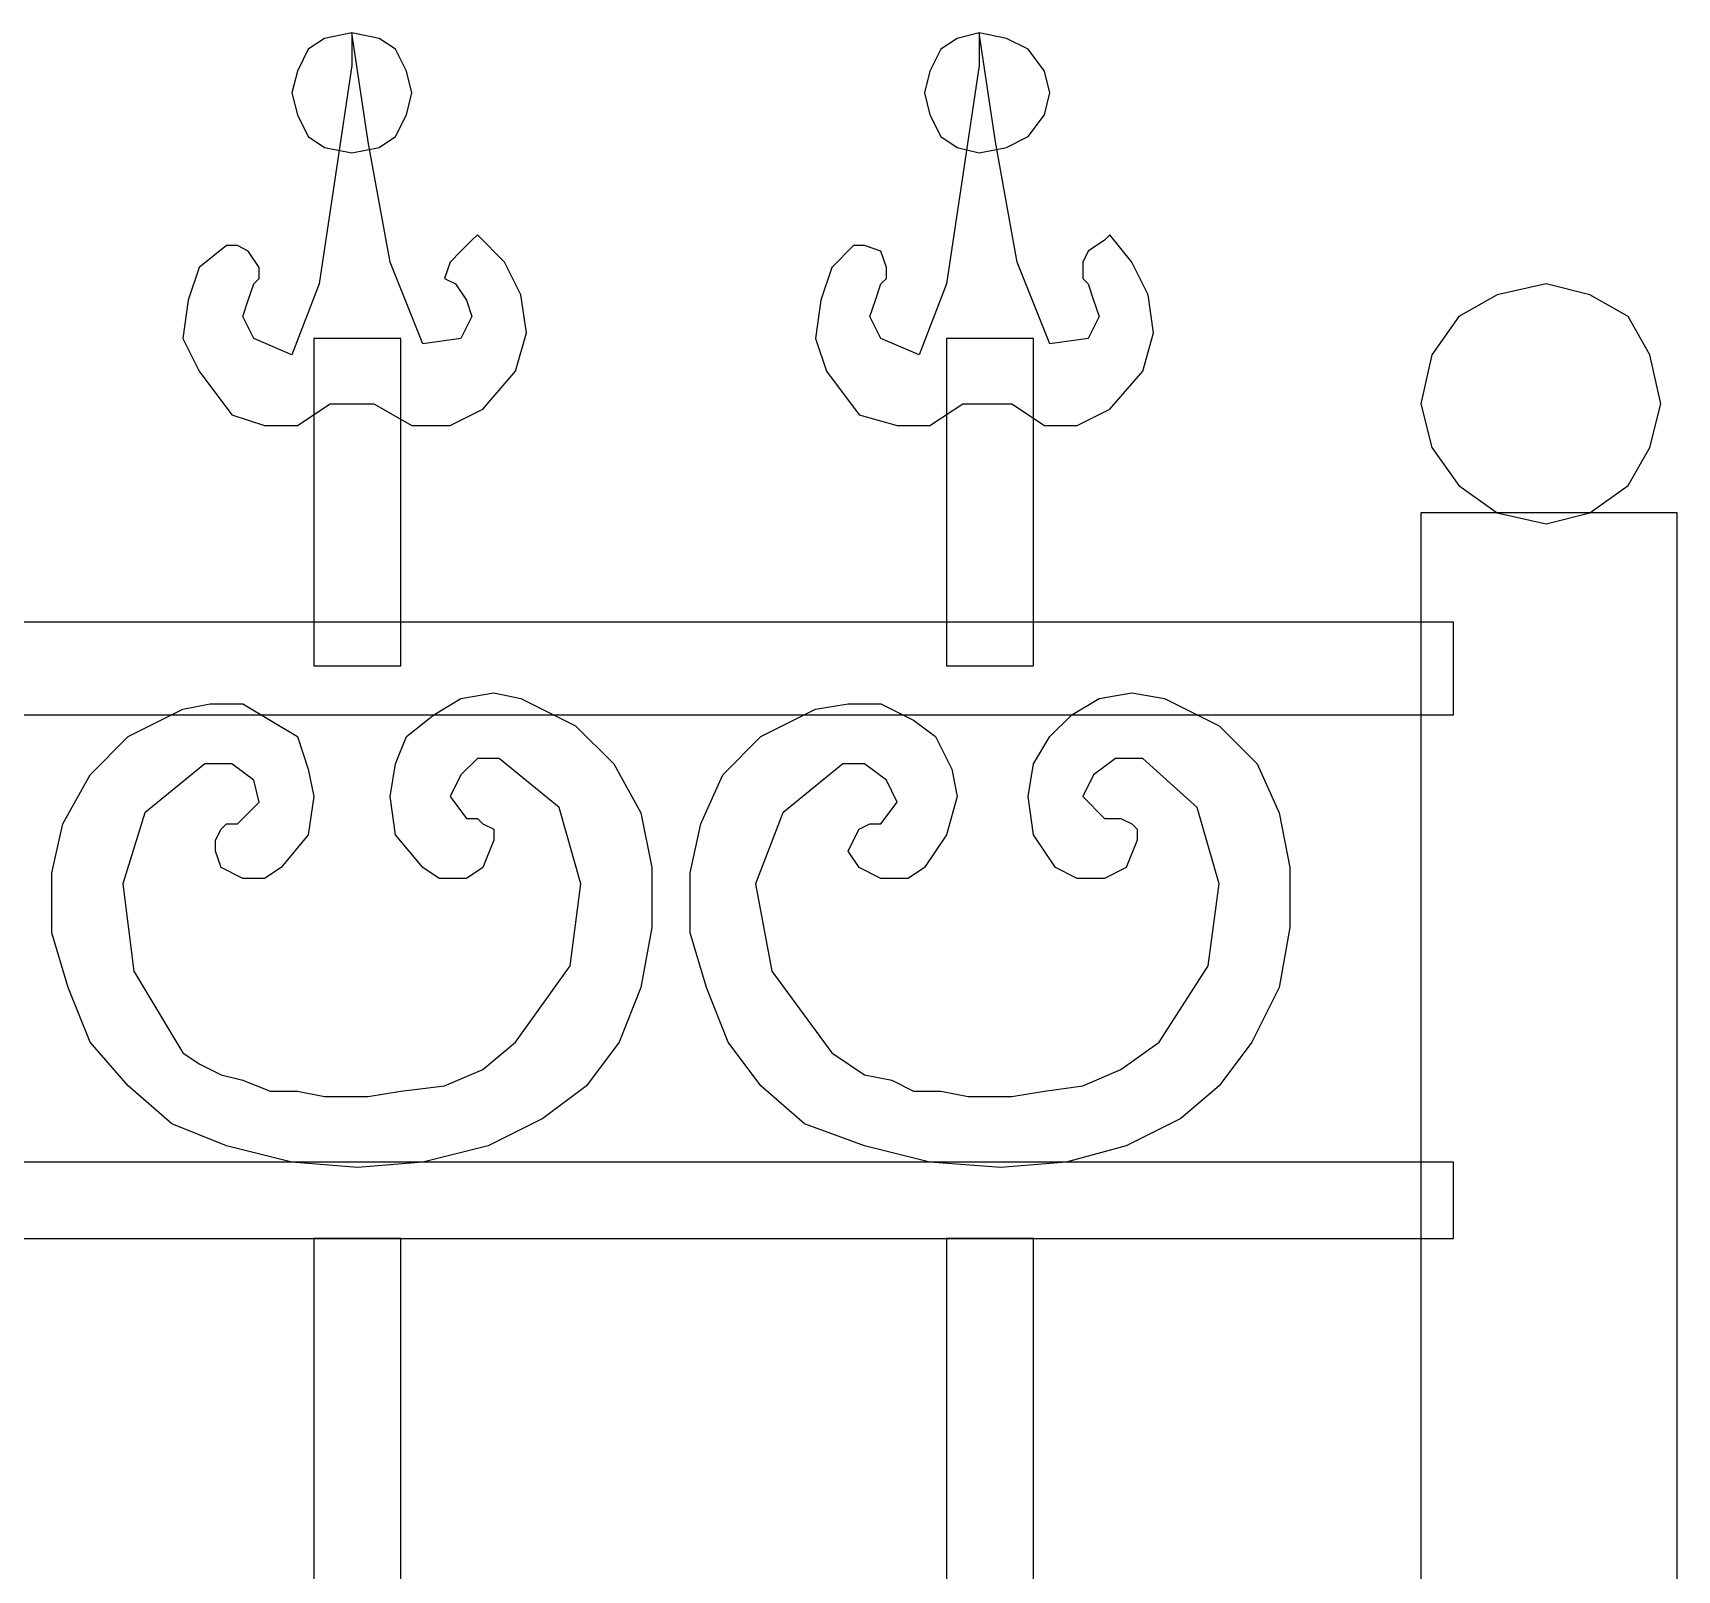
# Model space of a CAD drawing. Header units: centimetres. Extents: x -51 to 47, y -44 to 100.
# Drawn here: x 19.48 to 47.2, y 73.76 to 99.67 of the extents above; entities that cross this region are included whole.
import ezdxf

# ---------------------------------------------------------------- set-up
doc = ezdxf.new("R2010")
doc.units = ezdxf.units.CM
doc.header["$MEASUREMENT"] = 0
doc.layers.add('layer 1', color=7, linetype='Continuous')

msp = doc.modelspace()

# ---------------------------------------------------------------- linework, layer by layer
at = {"layer": 'layer 1', "color": 108}
for points, knots in [([(25.2289, 93.41902), (25.2289, 93.41902), (24.49339, 93.41902), (24.49339, 93.41902), (24.49339, 93.41902), (24.49339, 93.41902), (24.49339, 93.41902), (24.49339, 93.41902), (24.49339, 93.41902), (24.49339, 93.41902), (23.94175, 93.05127), (23.94175, 93.05127), (23.94175, 93.05127), (23.94175, 93.05127), (23.39012, 93.05127), (23.39012, 93.05127), (23.39012, 93.05127), (23.39012, 93.05127), (22.83849, 93.23514), (22.83849, 93.23514), (22.83849, 93.23514), (22.83849, 93.23514), (22.28685, 93.97066), (22.28685, 93.97066), (22.28685, 93.97066), (22.28685, 93.97066), (22.01104, 94.52229), (22.01104, 94.52229), (22.01104, 94.52229), (22.01104, 94.52229), (22.10298, 95.16586), (22.10298, 95.16586), (22.10298, 95.16586), (22.10298, 95.16586), (22.28685, 95.7175), (22.28685, 95.7175), (22.28685, 95.7175), (22.28685, 95.7175), (22.74655, 96.08525), (22.74655, 96.08525), (22.74655, 96.08525), (22.74655, 96.08525), (22.93043, 96.08525), (22.93043, 96.08525), (22.93043, 96.08525), (22.93043, 96.08525), (23.1143, 95.99331), (23.1143, 95.99331), (23.1143, 95.99331), (23.1143, 95.99331), (23.29818, 95.7175), (23.29818, 95.7175), (23.29818, 95.7175), (23.29818, 95.7175), (23.29818, 95.53362), (23.29818, 95.53362), (23.29818, 95.53362), (23.29818, 95.53362), (23.20624, 95.44168), (23.20624, 95.44168), (23.20624, 95.44168), (23.20624, 95.44168), (23.1143, 95.16586), (23.1143, 95.16586), (23.1143, 95.16586), (23.1143, 95.16586), (23.02236, 94.89004), (23.02236, 94.89004), (23.02236, 94.89004), (23.02236, 94.89004), (23.20624, 94.52229), (23.20624, 94.52229), (23.20624, 94.52229), (23.20624, 94.52229), (23.84982, 94.24647), (23.84982, 94.24647), (23.84982, 94.24647), (23.84982, 94.24647), (24.30951, 95.44168), (24.30951, 95.44168), (24.30951, 95.44168), (24.30951, 95.44168), (24.58533, 97.28046), (24.58533, 97.28046), (24.58533, 97.28046), (24.58533, 97.28046), (24.86114, 99.11924), (24.86114, 99.11924), (24.86114, 99.11924), (24.86114, 99.11924), (24.86114, 99.67087), (24.86114, 99.67087), (24.86114, 99.67087), (24.86114, 99.67087), (25.13696, 97.83209), (25.13696, 97.83209), (25.13696, 97.83209), (25.13696, 97.83209), (25.50472, 95.80943), (25.50472, 95.80943), (25.50472, 95.80943), (25.50472, 95.80943), (26.05635, 94.43035), (26.05635, 94.43035), (26.05635, 94.43035), (26.05635, 94.43035), (26.69992, 94.52229), (26.69992, 94.52229), (26.69992, 94.52229), (26.69992, 94.52229), (26.8838, 94.89004), (26.8838, 94.89004), (26.8838, 94.89004), (26.8838, 94.89004), (26.79186, 95.16586), (26.79186, 95.16586), (26.79186, 95.16586), (26.79186, 95.16586), (26.60798, 95.44168), (26.60798, 95.44168), (26.60798, 95.44168), (26.60798, 95.44168), (26.42411, 95.53362), (26.42411, 95.53362), (26.42411, 95.53362), (26.42411, 95.53362), (26.51604, 95.80943), (26.51604, 95.80943), (26.51604, 95.80943), (26.51604, 95.80943), (26.69992, 95.99331), (26.69992, 95.99331), (26.69992, 95.99331), (26.69992, 95.99331), (26.8838, 96.17719), (26.8838, 96.17719), (26.8838, 96.17719), (26.8838, 96.17719), (26.97574, 96.26913), (26.97574, 96.26913), (26.97574, 96.26913), (26.97574, 96.26913), (27.43543, 95.80943), (27.43543, 95.80943), (27.43543, 95.80943), (27.43543, 95.80943), (27.71125, 95.2578), (27.71125, 95.2578), (27.71125, 95.2578), (27.71125, 95.2578), (27.80319, 94.61423), (27.80319, 94.61423), (27.80319, 94.61423), (27.80319, 94.61423), (27.61931, 93.97066), (27.61931, 93.97066), (27.61931, 93.97066), (27.61931, 93.97066), (27.06768, 93.32708), (27.06768, 93.32708), (27.06768, 93.32708), (27.06768, 93.32708), (26.51604, 93.05127), (26.51604, 93.05127), (26.51604, 93.05127), (26.51604, 93.05127), (25.87247, 93.05127), (25.87247, 93.05127), (25.87247, 93.05127), (25.87247, 93.05127), (25.2289, 93.41902), (25.2289, 93.41902), (25.2289, 93.41902), (25.2289, 93.41902), (25.2289, 93.41902), (25.2289, 93.41902)], [0, 0, 0, 0, 0.02272727, 0.02272727, 0.02272727, 0.02272727, 0.04545455, 0.04545455, 0.04545455, 0.04545455, 0.06818182, 0.06818182, 0.06818182, 0.06818182, 0.09090909, 0.09090909, 0.09090909, 0.09090909, 0.11363636, 0.11363636, 0.11363636, 0.11363636, 0.13636364, 0.13636364, 0.13636364, 0.13636364, 0.15909091, 0.15909091, 0.15909091, 0.15909091, 0.18181818, 0.18181818, 0.18181818, 0.18181818, 0.20454545, 0.20454545, 0.20454545, 0.20454545, 0.22727273, 0.22727273, 0.22727273, 0.22727273, 0.25, 0.25, 0.25, 0.25, 0.27272727, 0.27272727, 0.27272727, 0.27272727, 0.29545455, 0.29545455, 0.29545455, 0.29545455, 0.31818182, 0.31818182, 0.31818182, 0.31818182, 0.34090909, 0.34090909, 0.34090909, 0.34090909, 0.36363636, 0.36363636, 0.36363636, 0.36363636, 0.38636364, 0.38636364, 0.38636364, 0.38636364, 0.40909091, 0.40909091, 0.40909091, 0.40909091, 0.43181818, 0.43181818, 0.43181818, 0.43181818, 0.45454545, 0.45454545, 0.45454545, 0.45454545, 0.47727273, 0.47727273, 0.47727273, 0.47727273, 0.5, 0.5, 0.5, 0.5, 0.52272727, 0.52272727, 0.52272727, 0.52272727, 0.54545455, 0.54545455, 0.54545455, 0.54545455, 0.56818182, 0.56818182, 0.56818182, 0.56818182, 0.59090909, 0.59090909, 0.59090909, 0.59090909, 0.61363636, 0.61363636, 0.61363636, 0.61363636, 0.63636364, 0.63636364, 0.63636364, 0.63636364, 0.65909091, 0.65909091, 0.65909091, 0.65909091, 0.68181818, 0.68181818, 0.68181818, 0.68181818, 0.70454545, 0.70454545, 0.70454545, 0.70454545, 0.72727273, 0.72727273, 0.72727273, 0.72727273, 0.75, 0.75, 0.75, 0.75, 0.77272727, 0.77272727, 0.77272727, 0.77272727, 0.79545455, 0.79545455, 0.79545455, 0.79545455, 0.81818182, 0.81818182, 0.81818182, 0.81818182, 0.84090909, 0.84090909, 0.84090909, 0.84090909, 0.86363636, 0.86363636, 0.86363636, 0.86363636, 0.88636364, 0.88636364, 0.88636364, 0.88636364, 0.90909091, 0.90909091, 0.90909091, 0.90909091, 0.93181818, 0.93181818, 0.93181818, 0.93181818, 0.95454545, 0.95454545, 0.95454545, 0.95454545, 0.97727273, 0.97727273, 0.97727273, 0.97727273, 1, 1, 1, 1]), ([(24.86114, 99.67087), (24.86114, 99.67087), (25.32084, 99.57893), (25.32084, 99.57893), (25.32084, 99.57893), (25.32084, 99.57893), (25.59665, 99.39505), (25.59665, 99.39505), (25.59665, 99.39505), (25.59665, 99.39505), (25.78053, 99.0273), (25.78053, 99.0273), (25.78053, 99.0273), (25.78053, 99.0273), (25.87247, 98.65954), (25.87247, 98.65954), (25.87247, 98.65954), (25.87247, 98.65954), (25.78053, 98.29179), (25.78053, 98.29179), (25.78053, 98.29179), (25.78053, 98.29179), (25.59665, 97.92403), (25.59665, 97.92403), (25.59665, 97.92403), (25.59665, 97.92403), (25.32084, 97.74015), (25.32084, 97.74015), (25.32084, 97.74015), (25.32084, 97.74015), (24.86114, 97.64821), (24.86114, 97.64821), (24.86114, 97.64821), (24.86114, 97.64821), (24.40145, 97.74015), (24.40145, 97.74015), (24.40145, 97.74015), (24.40145, 97.74015), (24.12563, 97.92403), (24.12563, 97.92403), (24.12563, 97.92403), (24.12563, 97.92403), (23.94175, 98.29179), (23.94175, 98.29179), (23.94175, 98.29179), (23.94175, 98.29179), (23.84982, 98.65954), (23.84982, 98.65954), (23.84982, 98.65954), (23.84982, 98.65954), (23.94175, 99.0273), (23.94175, 99.0273), (23.94175, 99.0273), (23.94175, 99.0273), (24.12563, 99.39505), (24.12563, 99.39505), (24.12563, 99.39505), (24.12563, 99.39505), (24.40145, 99.57893), (24.40145, 99.57893), (24.40145, 99.57893), (24.40145, 99.57893), (24.86114, 99.67087), (24.86114, 99.67087)], [0, 0, 0, 0, 0.0625, 0.0625, 0.0625, 0.0625, 0.125, 0.125, 0.125, 0.125, 0.1875, 0.1875, 0.1875, 0.1875, 0.25, 0.25, 0.25, 0.25, 0.3125, 0.3125, 0.3125, 0.3125, 0.375, 0.375, 0.375, 0.375, 0.4375, 0.4375, 0.4375, 0.4375, 0.5, 0.5, 0.5, 0.5, 0.5625, 0.5625, 0.5625, 0.5625, 0.625, 0.625, 0.625, 0.625, 0.6875, 0.6875, 0.6875, 0.6875, 0.75, 0.75, 0.75, 0.75, 0.8125, 0.8125, 0.8125, 0.8125, 0.875, 0.875, 0.875, 0.875, 0.9375, 0.9375, 0.9375, 0.9375, 1, 1, 1, 1]), ([(35.98575, 93.41902), (35.98575, 93.41902), (35.1583, 93.41902), (35.1583, 93.41902), (35.1583, 93.41902), (35.1583, 93.41902), (35.1583, 93.41902), (35.1583, 93.41902), (35.1583, 93.41902), (35.1583, 93.41902), (34.60667, 93.05127), (34.60667, 93.05127), (34.60667, 93.05127), (34.60667, 93.05127), (34.05504, 93.05127), (34.05504, 93.05127), (34.05504, 93.05127), (34.05504, 93.05127), (33.41146, 93.23514), (33.41146, 93.23514), (33.41146, 93.23514), (33.41146, 93.23514), (32.85983, 93.97066), (32.85983, 93.97066), (32.85983, 93.97066), (32.85983, 93.97066), (32.67595, 94.52229), (32.67595, 94.52229), (32.67595, 94.52229), (32.67595, 94.52229), (32.76789, 95.16586), (32.76789, 95.16586), (32.76789, 95.16586), (32.76789, 95.16586), (32.95177, 95.7175), (32.95177, 95.7175), (32.95177, 95.7175), (32.95177, 95.7175), (33.31953, 96.08525), (33.31953, 96.08525), (33.31953, 96.08525), (33.31953, 96.08525), (33.5034, 96.08525), (33.5034, 96.08525), (33.5034, 96.08525), (33.5034, 96.08525), (33.77922, 95.99331), (33.77922, 95.99331), (33.77922, 95.99331), (33.77922, 95.99331), (33.87116, 95.7175), (33.87116, 95.7175), (33.87116, 95.7175), (33.87116, 95.7175), (33.87116, 95.53362), (33.87116, 95.53362), (33.87116, 95.53362), (33.87116, 95.53362), (33.77922, 95.44168), (33.77922, 95.44168), (33.77922, 95.44168), (33.77922, 95.44168), (33.68728, 95.16586), (33.68728, 95.16586), (33.68728, 95.16586), (33.68728, 95.16586), (33.59534, 94.89004), (33.59534, 94.89004), (33.59534, 94.89004), (33.59534, 94.89004), (33.77922, 94.52229), (33.77922, 94.52229), (33.77922, 94.52229), (33.77922, 94.52229), (34.42279, 94.24647), (34.42279, 94.24647), (34.42279, 94.24647), (34.42279, 94.24647), (34.88249, 95.44168), (34.88249, 95.44168), (34.88249, 95.44168), (34.88249, 95.44168), (35.1583, 97.28046), (35.1583, 97.28046), (35.1583, 97.28046), (35.1583, 97.28046), (35.43412, 99.11924), (35.43412, 99.11924), (35.43412, 99.11924), (35.43412, 99.11924), (35.43412, 99.67087), (35.43412, 99.67087), (35.43412, 99.67087), (35.43412, 99.67087), (35.70994, 97.83209), (35.70994, 97.83209), (35.70994, 97.83209), (35.70994, 97.83209), (36.07769, 95.80943), (36.07769, 95.80943), (36.07769, 95.80943), (36.07769, 95.80943), (36.62933, 94.43035), (36.62933, 94.43035), (36.62933, 94.43035), (36.62933, 94.43035), (37.2729, 94.52229), (37.2729, 94.52229), (37.2729, 94.52229), (37.2729, 94.52229), (37.45678, 94.89004), (37.45678, 94.89004), (37.45678, 94.89004), (37.45678, 94.89004), (37.36484, 95.16586), (37.36484, 95.16586), (37.36484, 95.16586), (37.36484, 95.16586), (37.2729, 95.44168), (37.2729, 95.44168), (37.2729, 95.44168), (37.2729, 95.44168), (37.18096, 95.53362), (37.18096, 95.53362), (37.18096, 95.53362), (37.18096, 95.53362), (37.18096, 95.80943), (37.18096, 95.80943), (37.18096, 95.80943), (37.18096, 95.80943), (37.2729, 95.99331), (37.2729, 95.99331), (37.2729, 95.99331), (37.2729, 95.99331), (37.54872, 96.17719), (37.54872, 96.17719), (37.54872, 96.17719), (37.54872, 96.17719), (37.64066, 96.26913), (37.64066, 96.26913), (37.64066, 96.26913), (37.64066, 96.26913), (38.00841, 95.80943), (38.00841, 95.80943), (38.00841, 95.80943), (38.00841, 95.80943), (38.28423, 95.2578), (38.28423, 95.2578), (38.28423, 95.2578), (38.28423, 95.2578), (38.37617, 94.61423), (38.37617, 94.61423), (38.37617, 94.61423), (38.37617, 94.61423), (38.19229, 93.97066), (38.19229, 93.97066), (38.19229, 93.97066), (38.19229, 93.97066), (37.64066, 93.32708), (37.64066, 93.32708), (37.64066, 93.32708), (37.64066, 93.32708), (37.08902, 93.05127), (37.08902, 93.05127), (37.08902, 93.05127), (37.08902, 93.05127), (36.53739, 93.05127), (36.53739, 93.05127), (36.53739, 93.05127), (36.53739, 93.05127), (35.98575, 93.41902), (35.98575, 93.41902), (35.98575, 93.41902), (35.98575, 93.41902), (35.98575, 93.41902), (35.98575, 93.41902)], [0, 0, 0, 0, 0.02272727, 0.02272727, 0.02272727, 0.02272727, 0.04545455, 0.04545455, 0.04545455, 0.04545455, 0.06818182, 0.06818182, 0.06818182, 0.06818182, 0.09090909, 0.09090909, 0.09090909, 0.09090909, 0.11363636, 0.11363636, 0.11363636, 0.11363636, 0.13636364, 0.13636364, 0.13636364, 0.13636364, 0.15909091, 0.15909091, 0.15909091, 0.15909091, 0.18181818, 0.18181818, 0.18181818, 0.18181818, 0.20454545, 0.20454545, 0.20454545, 0.20454545, 0.22727273, 0.22727273, 0.22727273, 0.22727273, 0.25, 0.25, 0.25, 0.25, 0.27272727, 0.27272727, 0.27272727, 0.27272727, 0.29545455, 0.29545455, 0.29545455, 0.29545455, 0.31818182, 0.31818182, 0.31818182, 0.31818182, 0.34090909, 0.34090909, 0.34090909, 0.34090909, 0.36363636, 0.36363636, 0.36363636, 0.36363636, 0.38636364, 0.38636364, 0.38636364, 0.38636364, 0.40909091, 0.40909091, 0.40909091, 0.40909091, 0.43181818, 0.43181818, 0.43181818, 0.43181818, 0.45454545, 0.45454545, 0.45454545, 0.45454545, 0.47727273, 0.47727273, 0.47727273, 0.47727273, 0.5, 0.5, 0.5, 0.5, 0.52272727, 0.52272727, 0.52272727, 0.52272727, 0.54545455, 0.54545455, 0.54545455, 0.54545455, 0.56818182, 0.56818182, 0.56818182, 0.56818182, 0.59090909, 0.59090909, 0.59090909, 0.59090909, 0.61363636, 0.61363636, 0.61363636, 0.61363636, 0.63636364, 0.63636364, 0.63636364, 0.63636364, 0.65909091, 0.65909091, 0.65909091, 0.65909091, 0.68181818, 0.68181818, 0.68181818, 0.68181818, 0.70454545, 0.70454545, 0.70454545, 0.70454545, 0.72727273, 0.72727273, 0.72727273, 0.72727273, 0.75, 0.75, 0.75, 0.75, 0.77272727, 0.77272727, 0.77272727, 0.77272727, 0.79545455, 0.79545455, 0.79545455, 0.79545455, 0.81818182, 0.81818182, 0.81818182, 0.81818182, 0.84090909, 0.84090909, 0.84090909, 0.84090909, 0.86363636, 0.86363636, 0.86363636, 0.86363636, 0.88636364, 0.88636364, 0.88636364, 0.88636364, 0.90909091, 0.90909091, 0.90909091, 0.90909091, 0.93181818, 0.93181818, 0.93181818, 0.93181818, 0.95454545, 0.95454545, 0.95454545, 0.95454545, 0.97727273, 0.97727273, 0.97727273, 0.97727273, 1, 1, 1, 1]), ([(35.43412, 99.67087), (35.43412, 99.67087), (35.89382, 99.57893), (35.89382, 99.57893), (35.89382, 99.57893), (35.89382, 99.57893), (36.26157, 99.39505), (36.26157, 99.39505), (36.26157, 99.39505), (36.26157, 99.39505), (36.53739, 99.0273), (36.53739, 99.0273), (36.53739, 99.0273), (36.53739, 99.0273), (36.62933, 98.65954), (36.62933, 98.65954), (36.62933, 98.65954), (36.62933, 98.65954), (36.53739, 98.29179), (36.53739, 98.29179), (36.53739, 98.29179), (36.53739, 98.29179), (36.26157, 97.92403), (36.26157, 97.92403), (36.26157, 97.92403), (36.26157, 97.92403), (35.89382, 97.74015), (35.89382, 97.74015), (35.89382, 97.74015), (35.89382, 97.74015), (35.43412, 97.64821), (35.43412, 97.64821), (35.43412, 97.64821), (35.43412, 97.64821), (35.06637, 97.74015), (35.06637, 97.74015), (35.06637, 97.74015), (35.06637, 97.74015), (34.79055, 97.92403), (34.79055, 97.92403), (34.79055, 97.92403), (34.79055, 97.92403), (34.60667, 98.29179), (34.60667, 98.29179), (34.60667, 98.29179), (34.60667, 98.29179), (34.51473, 98.65954), (34.51473, 98.65954), (34.51473, 98.65954), (34.51473, 98.65954), (34.60667, 99.0273), (34.60667, 99.0273), (34.60667, 99.0273), (34.60667, 99.0273), (34.79055, 99.39505), (34.79055, 99.39505), (34.79055, 99.39505), (34.79055, 99.39505), (35.06637, 99.57893), (35.06637, 99.57893), (35.06637, 99.57893), (35.06637, 99.57893), (35.43412, 99.67087), (35.43412, 99.67087)], [0, 0, 0, 0, 0.0625, 0.0625, 0.0625, 0.0625, 0.125, 0.125, 0.125, 0.125, 0.1875, 0.1875, 0.1875, 0.1875, 0.25, 0.25, 0.25, 0.25, 0.3125, 0.3125, 0.3125, 0.3125, 0.375, 0.375, 0.375, 0.375, 0.4375, 0.4375, 0.4375, 0.4375, 0.5, 0.5, 0.5, 0.5, 0.5625, 0.5625, 0.5625, 0.5625, 0.625, 0.625, 0.625, 0.625, 0.6875, 0.6875, 0.6875, 0.6875, 0.75, 0.75, 0.75, 0.75, 0.8125, 0.8125, 0.8125, 0.8125, 0.875, 0.875, 0.875, 0.875, 0.9375, 0.9375, 0.9375, 0.9375, 1, 1, 1, 1]), ([(44.99577, 95.44168), (44.99577, 95.44168), (45.73128, 95.2578), (45.73128, 95.2578), (45.73128, 95.2578), (45.73128, 95.2578), (46.37485, 94.89004), (46.37485, 94.89004), (46.37485, 94.89004), (46.37485, 94.89004), (46.74261, 94.24647), (46.74261, 94.24647), (46.74261, 94.24647), (46.74261, 94.24647), (46.92649, 93.41902), (46.92649, 93.41902), (46.92649, 93.41902), (46.92649, 93.41902), (46.74261, 92.68351), (46.74261, 92.68351), (46.74261, 92.68351), (46.74261, 92.68351), (46.37485, 92.03994), (46.37485, 92.03994), (46.37485, 92.03994), (46.37485, 92.03994), (45.73128, 91.58024), (45.73128, 91.58024), (45.73128, 91.58024), (45.73128, 91.58024), (44.99577, 91.39637), (44.99577, 91.39637), (44.99577, 91.39637), (44.99577, 91.39637), (44.16832, 91.58024), (44.16832, 91.58024), (44.16832, 91.58024), (44.16832, 91.58024), (43.52475, 92.03994), (43.52475, 92.03994), (43.52475, 92.03994), (43.52475, 92.03994), (43.06505, 92.68351), (43.06505, 92.68351), (43.06505, 92.68351), (43.06505, 92.68351), (42.88117, 93.41902), (42.88117, 93.41902), (42.88117, 93.41902), (42.88117, 93.41902), (43.06505, 94.24647), (43.06505, 94.24647), (43.06505, 94.24647), (43.06505, 94.24647), (43.52475, 94.89004), (43.52475, 94.89004), (43.52475, 94.89004), (43.52475, 94.89004), (44.16832, 95.2578), (44.16832, 95.2578), (44.16832, 95.2578), (44.16832, 95.2578), (44.99577, 95.44168), (44.99577, 95.44168)], [0, 0, 0, 0, 0.0625, 0.0625, 0.0625, 0.0625, 0.125, 0.125, 0.125, 0.125, 0.1875, 0.1875, 0.1875, 0.1875, 0.25, 0.25, 0.25, 0.25, 0.3125, 0.3125, 0.3125, 0.3125, 0.375, 0.375, 0.375, 0.375, 0.4375, 0.4375, 0.4375, 0.4375, 0.5, 0.5, 0.5, 0.5, 0.5625, 0.5625, 0.5625, 0.5625, 0.625, 0.625, 0.625, 0.625, 0.6875, 0.6875, 0.6875, 0.6875, 0.75, 0.75, 0.75, 0.75, 0.8125, 0.8125, 0.8125, 0.8125, 0.875, 0.875, 0.875, 0.875, 0.9375, 0.9375, 0.9375, 0.9375, 1, 1, 1, 1]), ([(24.21757, 89.00595), (24.21757, 89.00595), (24.21757, 94.52229), (24.21757, 94.52229), (24.21757, 94.52229), (24.21757, 94.52229), (25.68859, 94.52229), (25.68859, 94.52229), (25.68859, 94.52229), (25.68859, 94.52229), (25.68859, 89.00595), (25.68859, 89.00595), (25.68859, 89.00595), (25.68859, 89.00595), (24.21757, 89.00595), (24.21757, 89.00595)], [0, 0, 0, 0, 0.25, 0.25, 0.25, 0.25, 0.5, 0.5, 0.5, 0.5, 0.75, 0.75, 0.75, 0.75, 1, 1, 1, 1]), ([(34.88249, 89.00595), (34.88249, 89.00595), (34.88249, 94.52229), (34.88249, 94.52229), (34.88249, 94.52229), (34.88249, 94.52229), (36.35351, 94.52229), (36.35351, 94.52229), (36.35351, 94.52229), (36.35351, 94.52229), (36.35351, 89.00595), (36.35351, 89.00595), (36.35351, 89.00595), (36.35351, 89.00595), (34.88249, 89.00595), (34.88249, 89.00595)], [0, 0, 0, 0, 0.25, 0.25, 0.25, 0.25, 0.5, 0.5, 0.5, 0.5, 0.75, 0.75, 0.75, 0.75, 1, 1, 1, 1]), ([(42.88117, 91.58024), (42.88117, 91.58024), (47.2023, 91.58024), (47.2023, 91.58024), (47.2023, 91.58024), (47.2023, 91.58024), (47.2023, -43.66193), (47.2023, -43.66193), (47.2023, -43.66193), (47.2023, -43.66193), (42.88117, -43.66193), (42.88117, -43.66193), (42.88117, -43.66193), (42.88117, -43.66193), (42.88117, 91.58024), (42.88117, 91.58024)], [0, 0, 0, 0, 0.25, 0.25, 0.25, 0.25, 0.5, 0.5, 0.5, 0.5, 0.75, 0.75, 0.75, 0.75, 1, 1, 1, 1]), ([(-47.12704, 89.74146), (-47.12704, 89.74146), (43.43281, 89.74146), (43.43281, 89.74146), (43.43281, 89.74146), (43.43281, 89.74146), (43.43281, 88.1785), (43.43281, 88.1785), (43.43281, 88.1785), (43.43281, 88.1785), (-47.12704, 88.1785), (-47.12704, 88.1785), (-47.12704, 88.1785), (-47.12704, 88.1785), (-47.12704, 89.74146), (-47.12704, 89.74146)], [0, 0, 0, 0, 0.25, 0.25, 0.25, 0.25, 0.5, 0.5, 0.5, 0.5, 0.75, 0.75, 0.75, 0.75, 1, 1, 1, 1]), ([(28.81452, 81.92665), (28.81452, 81.92665), (29.36615, 82.66217), (29.36615, 82.66217), (29.36615, 82.66217), (29.36615, 82.66217), (29.73391, 83.58156), (29.73391, 83.58156), (29.73391, 83.58156), (29.73391, 83.58156), (29.91778, 84.59288), (29.91778, 84.59288), (29.91778, 84.59288), (29.91778, 84.59288), (29.91778, 85.60421), (29.91778, 85.60421), (29.91778, 85.60421), (29.91778, 85.60421), (29.73391, 86.5236), (29.73391, 86.5236), (29.73391, 86.5236), (29.73391, 86.5236), (29.27421, 87.35105), (29.27421, 87.35105), (29.27421, 87.35105), (29.27421, 87.35105), (28.63064, 87.99462), (28.63064, 87.99462), (28.63064, 87.99462), (28.63064, 87.99462), (27.71125, 88.45432), (27.71125, 88.45432), (27.71125, 88.45432), (27.71125, 88.45432), (27.25156, 88.54626), (27.25156, 88.54626), (27.25156, 88.54626), (27.25156, 88.54626), (26.69992, 88.45432), (26.69992, 88.45432), (26.69992, 88.45432), (26.69992, 88.45432), (26.24023, 88.1785), (26.24023, 88.1785), (26.24023, 88.1785), (26.24023, 88.1785), (25.78053, 87.81075), (25.78053, 87.81075), (25.78053, 87.81075), (25.78053, 87.81075), (25.59665, 87.35105), (25.59665, 87.35105), (25.59665, 87.35105), (25.59665, 87.35105), (25.50472, 86.79942), (25.50472, 86.79942), (25.50472, 86.79942), (25.50472, 86.79942), (25.59665, 86.15585), (25.59665, 86.15585), (25.59665, 86.15585), (25.59665, 86.15585), (26.05635, 85.60421), (26.05635, 85.60421), (26.05635, 85.60421), (26.05635, 85.60421), (26.33217, 85.42033), (26.33217, 85.42033), (26.33217, 85.42033), (26.33217, 85.42033), (26.79186, 85.42033), (26.79186, 85.42033), (26.79186, 85.42033), (26.79186, 85.42033), (27.06768, 85.60421), (27.06768, 85.60421), (27.06768, 85.60421), (27.06768, 85.60421), (27.25156, 86.06391), (27.25156, 86.06391), (27.25156, 86.06391), (27.25156, 86.06391), (27.25156, 86.24778), (27.25156, 86.24778), (27.25156, 86.24778), (27.25156, 86.24778), (27.06768, 86.33972), (27.06768, 86.33972), (27.06768, 86.33972), (27.06768, 86.33972), (26.97574, 86.43166), (26.97574, 86.43166), (26.97574, 86.43166), (26.97574, 86.43166), (26.79186, 86.43166), (26.79186, 86.43166), (26.79186, 86.43166), (26.79186, 86.43166), (26.51604, 86.79942), (26.51604, 86.79942), (26.51604, 86.79942), (26.51604, 86.79942), (26.69992, 87.16717), (26.69992, 87.16717), (26.69992, 87.16717), (26.69992, 87.16717), (26.97574, 87.44299), (26.97574, 87.44299), (26.97574, 87.44299), (26.97574, 87.44299), (27.34349, 87.44299), (27.34349, 87.44299), (27.34349, 87.44299), (27.34349, 87.44299), (28.35482, 86.61554), (28.35482, 86.61554), (28.35482, 86.61554), (28.35482, 86.61554), (28.72258, 85.3284), (28.72258, 85.3284), (28.72258, 85.3284), (28.72258, 85.3284), (28.5387, 83.94931), (28.5387, 83.94931), (28.5387, 83.94931), (28.5387, 83.94931), (27.61931, 82.66217), (27.61931, 82.66217), (27.61931, 82.66217), (27.61931, 82.66217), (27.06768, 82.20247), (27.06768, 82.20247), (27.06768, 82.20247), (27.06768, 82.20247), (26.42411, 81.92665), (26.42411, 81.92665), (26.42411, 81.92665), (26.42411, 81.92665), (25.68859, 81.83472), (25.68859, 81.83472), (25.68859, 81.83472), (25.68859, 81.83472), (25.13696, 81.74278), (25.13696, 81.74278), (25.13696, 81.74278), (25.13696, 81.74278), (25.13696, 81.74278), (25.13696, 81.74278), (25.13696, 81.74278), (25.13696, 81.74278), (25.13696, 81.74278), (25.13696, 81.74278), (25.13696, 81.74278), (25.13696, 81.74278), (25.13696, 81.74278), (25.13696, 81.74278), (25.13696, 81.74278), (25.13696, 81.74278), (25.13696, 81.74278), (25.13696, 81.74278), (25.13696, 81.74278), (25.13696, 81.74278), (24.7692, 81.74278), (24.7692, 81.74278), (24.7692, 81.74278), (24.7692, 81.74278), (24.40145, 81.74278), (24.40145, 81.74278), (24.40145, 81.74278), (24.40145, 81.74278), (23.94175, 81.83472), (23.94175, 81.83472), (23.94175, 81.83472), (23.94175, 81.83472), (23.48206, 81.83472), (23.48206, 81.83472), (23.48206, 81.83472), (23.48206, 81.83472), (23.02236, 82.01859), (23.02236, 82.01859), (23.02236, 82.01859), (23.02236, 82.01859), (22.65461, 82.11053), (22.65461, 82.11053), (22.65461, 82.11053), (22.65461, 82.11053), (22.28685, 82.29441), (22.28685, 82.29441), (22.28685, 82.29441), (22.28685, 82.29441), (22.01104, 82.47829), (22.01104, 82.47829), (22.01104, 82.47829), (22.01104, 82.47829), (21.18359, 83.85737), (21.18359, 83.85737), (21.18359, 83.85737), (21.18359, 83.85737), (20.99971, 85.3284), (20.99971, 85.3284), (20.99971, 85.3284), (20.99971, 85.3284), (21.36746, 86.5236), (21.36746, 86.5236), (21.36746, 86.5236), (21.36746, 86.5236), (22.37879, 87.35105), (22.37879, 87.35105), (22.37879, 87.35105), (22.37879, 87.35105), (22.83849, 87.35105), (22.83849, 87.35105), (22.83849, 87.35105), (22.83849, 87.35105), (23.20624, 87.07524), (23.20624, 87.07524), (23.20624, 87.07524), (23.20624, 87.07524), (23.29818, 86.70748), (23.29818, 86.70748), (23.29818, 86.70748), (23.29818, 86.70748), (22.93043, 86.33972), (22.93043, 86.33972), (22.93043, 86.33972), (22.93043, 86.33972), (22.74655, 86.33972), (22.74655, 86.33972), (22.74655, 86.33972), (22.74655, 86.33972), (22.65461, 86.24778), (22.65461, 86.24778), (22.65461, 86.24778), (22.65461, 86.24778), (22.56267, 86.06391), (22.56267, 86.06391), (22.56267, 86.06391), (22.56267, 86.06391), (22.56267, 85.88003), (22.56267, 85.88003), (22.56267, 85.88003), (22.56267, 85.88003), (22.65461, 85.60421), (22.65461, 85.60421), (22.65461, 85.60421), (22.65461, 85.60421), (23.02236, 85.42033), (23.02236, 85.42033), (23.02236, 85.42033), (23.02236, 85.42033), (23.39012, 85.42033), (23.39012, 85.42033), (23.39012, 85.42033), (23.39012, 85.42033), (23.66594, 85.60421), (23.66594, 85.60421), (23.66594, 85.60421), (23.66594, 85.60421), (24.12563, 86.15585), (24.12563, 86.15585), (24.12563, 86.15585), (24.12563, 86.15585), (24.21757, 86.79942), (24.21757, 86.79942), (24.21757, 86.79942), (24.21757, 86.79942), (24.12563, 87.25911), (24.12563, 87.25911), (24.12563, 87.25911), (24.12563, 87.25911), (23.94175, 87.81075), (23.94175, 87.81075), (23.94175, 87.81075), (23.94175, 87.81075), (23.48206, 88.08656), (23.48206, 88.08656), (23.48206, 88.08656), (23.48206, 88.08656), (23.02236, 88.36238), (23.02236, 88.36238), (23.02236, 88.36238), (23.02236, 88.36238), (22.47073, 88.36238), (22.47073, 88.36238), (22.47073, 88.36238), (22.47073, 88.36238), (22.01104, 88.27044), (22.01104, 88.27044), (22.01104, 88.27044), (22.01104, 88.27044), (21.09165, 87.81075), (21.09165, 87.81075), (21.09165, 87.81075), (21.09165, 87.81075), (20.44807, 87.16717), (20.44807, 87.16717), (20.44807, 87.16717), (20.44807, 87.16717), (19.98838, 86.33972), (19.98838, 86.33972), (19.98838, 86.33972), (19.98838, 86.33972), (19.8045, 85.51227), (19.8045, 85.51227), (19.8045, 85.51227), (19.8045, 85.51227), (19.8045, 84.50095), (19.8045, 84.50095), (19.8045, 84.50095), (19.8045, 84.50095), (20.08032, 83.58156), (20.08032, 83.58156), (20.08032, 83.58156), (20.08032, 83.58156), (20.44807, 82.66217), (20.44807, 82.66217), (20.44807, 82.66217), (20.44807, 82.66217), (21.09165, 81.92665), (21.09165, 81.92665), (21.09165, 81.92665), (21.09165, 81.92665), (21.82716, 81.28308), (21.82716, 81.28308), (21.82716, 81.28308), (21.82716, 81.28308), (22.74655, 80.91533), (22.74655, 80.91533), (22.74655, 80.91533), (22.74655, 80.91533), (23.84982, 80.63951), (23.84982, 80.63951), (23.84982, 80.63951), (23.84982, 80.63951), (24.95308, 80.54757), (24.95308, 80.54757), (24.95308, 80.54757), (24.95308, 80.54757), (26.05635, 80.63951), (26.05635, 80.63951), (26.05635, 80.63951), (26.05635, 80.63951), (27.15962, 80.91533), (27.15962, 80.91533), (27.15962, 80.91533), (27.15962, 80.91533), (28.07901, 81.37502), (28.07901, 81.37502), (28.07901, 81.37502), (28.07901, 81.37502), (28.81452, 81.92665), (28.81452, 81.92665)], [0, 0, 0, 0, 0.01136364, 0.01136364, 0.01136364, 0.01136364, 0.02272727, 0.02272727, 0.02272727, 0.02272727, 0.03409091, 0.03409091, 0.03409091, 0.03409091, 0.04545455, 0.04545455, 0.04545455, 0.04545455, 0.05681818, 0.05681818, 0.05681818, 0.05681818, 0.06818182, 0.06818182, 0.06818182, 0.06818182, 0.07954545, 0.07954545, 0.07954545, 0.07954545, 0.09090909, 0.09090909, 0.09090909, 0.09090909, 0.10227273, 0.10227273, 0.10227273, 0.10227273, 0.11363636, 0.11363636, 0.11363636, 0.11363636, 0.125, 0.125, 0.125, 0.125, 0.13636364, 0.13636364, 0.13636364, 0.13636364, 0.14772727, 0.14772727, 0.14772727, 0.14772727, 0.15909091, 0.15909091, 0.15909091, 0.15909091, 0.17045455, 0.17045455, 0.17045455, 0.17045455, 0.18181818, 0.18181818, 0.18181818, 0.18181818, 0.19318182, 0.19318182, 0.19318182, 0.19318182, 0.20454545, 0.20454545, 0.20454545, 0.20454545, 0.21590909, 0.21590909, 0.21590909, 0.21590909, 0.22727273, 0.22727273, 0.22727273, 0.22727273, 0.23863636, 0.23863636, 0.23863636, 0.23863636, 0.25, 0.25, 0.25, 0.25, 0.26136364, 0.26136364, 0.26136364, 0.26136364, 0.27272727, 0.27272727, 0.27272727, 0.27272727, 0.28409091, 0.28409091, 0.28409091, 0.28409091, 0.29545455, 0.29545455, 0.29545455, 0.29545455, 0.30681818, 0.30681818, 0.30681818, 0.30681818, 0.31818182, 0.31818182, 0.31818182, 0.31818182, 0.32954545, 0.32954545, 0.32954545, 0.32954545, 0.34090909, 0.34090909, 0.34090909, 0.34090909, 0.35227273, 0.35227273, 0.35227273, 0.35227273, 0.36363636, 0.36363636, 0.36363636, 0.36363636, 0.375, 0.375, 0.375, 0.375, 0.38636364, 0.38636364, 0.38636364, 0.38636364, 0.39772727, 0.39772727, 0.39772727, 0.39772727, 0.40909091, 0.40909091, 0.40909091, 0.40909091, 0.42045455, 0.42045455, 0.42045455, 0.42045455, 0.43181818, 0.43181818, 0.43181818, 0.43181818, 0.44318182, 0.44318182, 0.44318182, 0.44318182, 0.45454545, 0.45454545, 0.45454545, 0.45454545, 0.46590909, 0.46590909, 0.46590909, 0.46590909, 0.47727273, 0.47727273, 0.47727273, 0.47727273, 0.48863636, 0.48863636, 0.48863636, 0.48863636, 0.5, 0.5, 0.5, 0.5, 0.51136364, 0.51136364, 0.51136364, 0.51136364, 0.52272727, 0.52272727, 0.52272727, 0.52272727, 0.53409091, 0.53409091, 0.53409091, 0.53409091, 0.54545455, 0.54545455, 0.54545455, 0.54545455, 0.55681818, 0.55681818, 0.55681818, 0.55681818, 0.56818182, 0.56818182, 0.56818182, 0.56818182, 0.57954545, 0.57954545, 0.57954545, 0.57954545, 0.59090909, 0.59090909, 0.59090909, 0.59090909, 0.60227273, 0.60227273, 0.60227273, 0.60227273, 0.61363636, 0.61363636, 0.61363636, 0.61363636, 0.625, 0.625, 0.625, 0.625, 0.63636364, 0.63636364, 0.63636364, 0.63636364, 0.64772727, 0.64772727, 0.64772727, 0.64772727, 0.65909091, 0.65909091, 0.65909091, 0.65909091, 0.67045455, 0.67045455, 0.67045455, 0.67045455, 0.68181818, 0.68181818, 0.68181818, 0.68181818, 0.69318182, 0.69318182, 0.69318182, 0.69318182, 0.70454545, 0.70454545, 0.70454545, 0.70454545, 0.71590909, 0.71590909, 0.71590909, 0.71590909, 0.72727273, 0.72727273, 0.72727273, 0.72727273, 0.73863636, 0.73863636, 0.73863636, 0.73863636, 0.75, 0.75, 0.75, 0.75, 0.76136364, 0.76136364, 0.76136364, 0.76136364, 0.77272727, 0.77272727, 0.77272727, 0.77272727, 0.78409091, 0.78409091, 0.78409091, 0.78409091, 0.79545455, 0.79545455, 0.79545455, 0.79545455, 0.80681818, 0.80681818, 0.80681818, 0.80681818, 0.81818182, 0.81818182, 0.81818182, 0.81818182, 0.82954545, 0.82954545, 0.82954545, 0.82954545, 0.84090909, 0.84090909, 0.84090909, 0.84090909, 0.85227273, 0.85227273, 0.85227273, 0.85227273, 0.86363636, 0.86363636, 0.86363636, 0.86363636, 0.875, 0.875, 0.875, 0.875, 0.88636364, 0.88636364, 0.88636364, 0.88636364, 0.89772727, 0.89772727, 0.89772727, 0.89772727, 0.90909091, 0.90909091, 0.90909091, 0.90909091, 0.92045455, 0.92045455, 0.92045455, 0.92045455, 0.93181818, 0.93181818, 0.93181818, 0.93181818, 0.94318182, 0.94318182, 0.94318182, 0.94318182, 0.95454545, 0.95454545, 0.95454545, 0.95454545, 0.96590909, 0.96590909, 0.96590909, 0.96590909, 0.97727273, 0.97727273, 0.97727273, 0.97727273, 0.98863636, 0.98863636, 0.98863636, 0.98863636, 1, 1, 1, 1]), ([(39.47943, 81.92665), (39.47943, 81.92665), (40.03107, 82.66217), (40.03107, 82.66217), (40.03107, 82.66217), (40.03107, 82.66217), (40.49076, 83.58156), (40.49076, 83.58156), (40.49076, 83.58156), (40.49076, 83.58156), (40.67464, 84.59288), (40.67464, 84.59288), (40.67464, 84.59288), (40.67464, 84.59288), (40.67464, 85.60421), (40.67464, 85.60421), (40.67464, 85.60421), (40.67464, 85.60421), (40.49076, 86.5236), (40.49076, 86.5236), (40.49076, 86.5236), (40.49076, 86.5236), (40.12301, 87.35105), (40.12301, 87.35105), (40.12301, 87.35105), (40.12301, 87.35105), (39.47943, 87.99462), (39.47943, 87.99462), (39.47943, 87.99462), (39.47943, 87.99462), (38.56004, 88.45432), (38.56004, 88.45432), (38.56004, 88.45432), (38.56004, 88.45432), (38.00841, 88.54626), (38.00841, 88.54626), (38.00841, 88.54626), (38.00841, 88.54626), (37.45678, 88.45432), (37.45678, 88.45432), (37.45678, 88.45432), (37.45678, 88.45432), (36.99708, 88.1785), (36.99708, 88.1785), (36.99708, 88.1785), (36.99708, 88.1785), (36.62933, 87.81075), (36.62933, 87.81075), (36.62933, 87.81075), (36.62933, 87.81075), (36.35351, 87.35105), (36.35351, 87.35105), (36.35351, 87.35105), (36.35351, 87.35105), (36.26157, 86.79942), (36.26157, 86.79942), (36.26157, 86.79942), (36.26157, 86.79942), (36.35351, 86.15585), (36.35351, 86.15585), (36.35351, 86.15585), (36.35351, 86.15585), (36.72127, 85.60421), (36.72127, 85.60421), (36.72127, 85.60421), (36.72127, 85.60421), (37.08902, 85.42033), (37.08902, 85.42033), (37.08902, 85.42033), (37.08902, 85.42033), (37.54872, 85.42033), (37.54872, 85.42033), (37.54872, 85.42033), (37.54872, 85.42033), (37.91647, 85.60421), (37.91647, 85.60421), (37.91647, 85.60421), (37.91647, 85.60421), (38.10035, 86.06391), (38.10035, 86.06391), (38.10035, 86.06391), (38.10035, 86.06391), (38.10035, 86.24778), (38.10035, 86.24778), (38.10035, 86.24778), (38.10035, 86.24778), (38.00841, 86.33972), (38.00841, 86.33972), (38.00841, 86.33972), (38.00841, 86.33972), (37.82453, 86.43166), (37.82453, 86.43166), (37.82453, 86.43166), (37.82453, 86.43166), (37.54872, 86.43166), (37.54872, 86.43166), (37.54872, 86.43166), (37.54872, 86.43166), (37.18096, 86.79942), (37.18096, 86.79942), (37.18096, 86.79942), (37.18096, 86.79942), (37.36484, 87.16717), (37.36484, 87.16717), (37.36484, 87.16717), (37.36484, 87.16717), (37.73259, 87.44299), (37.73259, 87.44299), (37.73259, 87.44299), (37.73259, 87.44299), (38.19229, 87.44299), (38.19229, 87.44299), (38.19229, 87.44299), (38.19229, 87.44299), (39.11168, 86.61554), (39.11168, 86.61554), (39.11168, 86.61554), (39.11168, 86.61554), (39.47943, 85.3284), (39.47943, 85.3284), (39.47943, 85.3284), (39.47943, 85.3284), (39.29556, 83.94931), (39.29556, 83.94931), (39.29556, 83.94931), (39.29556, 83.94931), (38.46811, 82.66217), (38.46811, 82.66217), (38.46811, 82.66217), (38.46811, 82.66217), (37.82453, 82.20247), (37.82453, 82.20247), (37.82453, 82.20247), (37.82453, 82.20247), (37.18096, 81.92665), (37.18096, 81.92665), (37.18096, 81.92665), (37.18096, 81.92665), (36.53739, 81.83472), (36.53739, 81.83472), (36.53739, 81.83472), (36.53739, 81.83472), (35.98575, 81.74278), (35.98575, 81.74278), (35.98575, 81.74278), (35.98575, 81.74278), (35.98575, 81.74278), (35.98575, 81.74278), (35.98575, 81.74278), (35.98575, 81.74278), (35.98575, 81.74278), (35.98575, 81.74278), (35.98575, 81.74278), (35.98575, 81.74278), (35.98575, 81.74278), (35.98575, 81.74278), (35.98575, 81.74278), (35.98575, 81.74278), (35.98575, 81.74278), (35.98575, 81.74278), (35.98575, 81.74278), (35.98575, 81.74278), (35.618, 81.74278), (35.618, 81.74278), (35.618, 81.74278), (35.618, 81.74278), (35.25024, 81.74278), (35.25024, 81.74278), (35.25024, 81.74278), (35.25024, 81.74278), (34.79055, 81.83472), (34.79055, 81.83472), (34.79055, 81.83472), (34.79055, 81.83472), (34.33085, 81.83472), (34.33085, 81.83472), (34.33085, 81.83472), (34.33085, 81.83472), (33.9631, 82.01859), (33.9631, 82.01859), (33.9631, 82.01859), (33.9631, 82.01859), (33.5034, 82.11053), (33.5034, 82.11053), (33.5034, 82.11053), (33.5034, 82.11053), (33.22759, 82.29441), (33.22759, 82.29441), (33.22759, 82.29441), (33.22759, 82.29441), (32.95177, 82.47829), (32.95177, 82.47829), (32.95177, 82.47829), (32.95177, 82.47829), (31.94044, 83.85737), (31.94044, 83.85737), (31.94044, 83.85737), (31.94044, 83.85737), (31.66462, 85.3284), (31.66462, 85.3284), (31.66462, 85.3284), (31.66462, 85.3284), (32.12432, 86.5236), (32.12432, 86.5236), (32.12432, 86.5236), (32.12432, 86.5236), (33.13565, 87.35105), (33.13565, 87.35105), (33.13565, 87.35105), (33.13565, 87.35105), (33.5034, 87.35105), (33.5034, 87.35105), (33.5034, 87.35105), (33.5034, 87.35105), (33.87116, 87.07524), (33.87116, 87.07524), (33.87116, 87.07524), (33.87116, 87.07524), (34.05504, 86.70748), (34.05504, 86.70748), (34.05504, 86.70748), (34.05504, 86.70748), (33.77922, 86.33972), (33.77922, 86.33972), (33.77922, 86.33972), (33.77922, 86.33972), (33.59534, 86.33972), (33.59534, 86.33972), (33.59534, 86.33972), (33.59534, 86.33972), (33.41146, 86.24778), (33.41146, 86.24778), (33.41146, 86.24778), (33.41146, 86.24778), (33.31953, 86.06391), (33.31953, 86.06391), (33.31953, 86.06391), (33.31953, 86.06391), (33.22759, 85.88003), (33.22759, 85.88003), (33.22759, 85.88003), (33.22759, 85.88003), (33.41146, 85.60421), (33.41146, 85.60421), (33.41146, 85.60421), (33.41146, 85.60421), (33.77922, 85.42033), (33.77922, 85.42033), (33.77922, 85.42033), (33.77922, 85.42033), (34.23891, 85.42033), (34.23891, 85.42033), (34.23891, 85.42033), (34.23891, 85.42033), (34.51473, 85.60421), (34.51473, 85.60421), (34.51473, 85.60421), (34.51473, 85.60421), (34.88249, 86.15585), (34.88249, 86.15585), (34.88249, 86.15585), (34.88249, 86.15585), (35.06637, 86.79942), (35.06637, 86.79942), (35.06637, 86.79942), (35.06637, 86.79942), (34.97443, 87.25911), (34.97443, 87.25911), (34.97443, 87.25911), (34.97443, 87.25911), (34.69861, 87.81075), (34.69861, 87.81075), (34.69861, 87.81075), (34.69861, 87.81075), (34.33085, 88.08656), (34.33085, 88.08656), (34.33085, 88.08656), (34.33085, 88.08656), (33.77922, 88.36238), (33.77922, 88.36238), (33.77922, 88.36238), (33.77922, 88.36238), (33.22759, 88.36238), (33.22759, 88.36238), (33.22759, 88.36238), (33.22759, 88.36238), (32.67595, 88.27044), (32.67595, 88.27044), (32.67595, 88.27044), (32.67595, 88.27044), (31.75656, 87.81075), (31.75656, 87.81075), (31.75656, 87.81075), (31.75656, 87.81075), (31.11299, 87.16717), (31.11299, 87.16717), (31.11299, 87.16717), (31.11299, 87.16717), (30.74524, 86.33972), (30.74524, 86.33972), (30.74524, 86.33972), (30.74524, 86.33972), (30.56136, 85.51227), (30.56136, 85.51227), (30.56136, 85.51227), (30.56136, 85.51227), (30.56136, 84.50095), (30.56136, 84.50095), (30.56136, 84.50095), (30.56136, 84.50095), (30.83717, 83.58156), (30.83717, 83.58156), (30.83717, 83.58156), (30.83717, 83.58156), (31.20493, 82.66217), (31.20493, 82.66217), (31.20493, 82.66217), (31.20493, 82.66217), (31.75656, 81.92665), (31.75656, 81.92665), (31.75656, 81.92665), (31.75656, 81.92665), (32.49208, 81.28308), (32.49208, 81.28308), (32.49208, 81.28308), (32.49208, 81.28308), (33.5034, 80.91533), (33.5034, 80.91533), (33.5034, 80.91533), (33.5034, 80.91533), (34.60667, 80.63951), (34.60667, 80.63951), (34.60667, 80.63951), (34.60667, 80.63951), (35.80188, 80.54757), (35.80188, 80.54757), (35.80188, 80.54757), (35.80188, 80.54757), (36.90514, 80.63951), (36.90514, 80.63951), (36.90514, 80.63951), (36.90514, 80.63951), (37.91647, 80.91533), (37.91647, 80.91533), (37.91647, 80.91533), (37.91647, 80.91533), (38.83586, 81.37502), (38.83586, 81.37502), (38.83586, 81.37502), (38.83586, 81.37502), (39.47943, 81.92665), (39.47943, 81.92665)], [0, 0, 0, 0, 0.01136364, 0.01136364, 0.01136364, 0.01136364, 0.02272727, 0.02272727, 0.02272727, 0.02272727, 0.03409091, 0.03409091, 0.03409091, 0.03409091, 0.04545455, 0.04545455, 0.04545455, 0.04545455, 0.05681818, 0.05681818, 0.05681818, 0.05681818, 0.06818182, 0.06818182, 0.06818182, 0.06818182, 0.07954545, 0.07954545, 0.07954545, 0.07954545, 0.09090909, 0.09090909, 0.09090909, 0.09090909, 0.10227273, 0.10227273, 0.10227273, 0.10227273, 0.11363636, 0.11363636, 0.11363636, 0.11363636, 0.125, 0.125, 0.125, 0.125, 0.13636364, 0.13636364, 0.13636364, 0.13636364, 0.14772727, 0.14772727, 0.14772727, 0.14772727, 0.15909091, 0.15909091, 0.15909091, 0.15909091, 0.17045455, 0.17045455, 0.17045455, 0.17045455, 0.18181818, 0.18181818, 0.18181818, 0.18181818, 0.19318182, 0.19318182, 0.19318182, 0.19318182, 0.20454545, 0.20454545, 0.20454545, 0.20454545, 0.21590909, 0.21590909, 0.21590909, 0.21590909, 0.22727273, 0.22727273, 0.22727273, 0.22727273, 0.23863636, 0.23863636, 0.23863636, 0.23863636, 0.25, 0.25, 0.25, 0.25, 0.26136364, 0.26136364, 0.26136364, 0.26136364, 0.27272727, 0.27272727, 0.27272727, 0.27272727, 0.28409091, 0.28409091, 0.28409091, 0.28409091, 0.29545455, 0.29545455, 0.29545455, 0.29545455, 0.30681818, 0.30681818, 0.30681818, 0.30681818, 0.31818182, 0.31818182, 0.31818182, 0.31818182, 0.32954545, 0.32954545, 0.32954545, 0.32954545, 0.34090909, 0.34090909, 0.34090909, 0.34090909, 0.35227273, 0.35227273, 0.35227273, 0.35227273, 0.36363636, 0.36363636, 0.36363636, 0.36363636, 0.375, 0.375, 0.375, 0.375, 0.38636364, 0.38636364, 0.38636364, 0.38636364, 0.39772727, 0.39772727, 0.39772727, 0.39772727, 0.40909091, 0.40909091, 0.40909091, 0.40909091, 0.42045455, 0.42045455, 0.42045455, 0.42045455, 0.43181818, 0.43181818, 0.43181818, 0.43181818, 0.44318182, 0.44318182, 0.44318182, 0.44318182, 0.45454545, 0.45454545, 0.45454545, 0.45454545, 0.46590909, 0.46590909, 0.46590909, 0.46590909, 0.47727273, 0.47727273, 0.47727273, 0.47727273, 0.48863636, 0.48863636, 0.48863636, 0.48863636, 0.5, 0.5, 0.5, 0.5, 0.51136364, 0.51136364, 0.51136364, 0.51136364, 0.52272727, 0.52272727, 0.52272727, 0.52272727, 0.53409091, 0.53409091, 0.53409091, 0.53409091, 0.54545455, 0.54545455, 0.54545455, 0.54545455, 0.55681818, 0.55681818, 0.55681818, 0.55681818, 0.56818182, 0.56818182, 0.56818182, 0.56818182, 0.57954545, 0.57954545, 0.57954545, 0.57954545, 0.59090909, 0.59090909, 0.59090909, 0.59090909, 0.60227273, 0.60227273, 0.60227273, 0.60227273, 0.61363636, 0.61363636, 0.61363636, 0.61363636, 0.625, 0.625, 0.625, 0.625, 0.63636364, 0.63636364, 0.63636364, 0.63636364, 0.64772727, 0.64772727, 0.64772727, 0.64772727, 0.65909091, 0.65909091, 0.65909091, 0.65909091, 0.67045455, 0.67045455, 0.67045455, 0.67045455, 0.68181818, 0.68181818, 0.68181818, 0.68181818, 0.69318182, 0.69318182, 0.69318182, 0.69318182, 0.70454545, 0.70454545, 0.70454545, 0.70454545, 0.71590909, 0.71590909, 0.71590909, 0.71590909, 0.72727273, 0.72727273, 0.72727273, 0.72727273, 0.73863636, 0.73863636, 0.73863636, 0.73863636, 0.75, 0.75, 0.75, 0.75, 0.76136364, 0.76136364, 0.76136364, 0.76136364, 0.77272727, 0.77272727, 0.77272727, 0.77272727, 0.78409091, 0.78409091, 0.78409091, 0.78409091, 0.79545455, 0.79545455, 0.79545455, 0.79545455, 0.80681818, 0.80681818, 0.80681818, 0.80681818, 0.81818182, 0.81818182, 0.81818182, 0.81818182, 0.82954545, 0.82954545, 0.82954545, 0.82954545, 0.84090909, 0.84090909, 0.84090909, 0.84090909, 0.85227273, 0.85227273, 0.85227273, 0.85227273, 0.86363636, 0.86363636, 0.86363636, 0.86363636, 0.875, 0.875, 0.875, 0.875, 0.88636364, 0.88636364, 0.88636364, 0.88636364, 0.89772727, 0.89772727, 0.89772727, 0.89772727, 0.90909091, 0.90909091, 0.90909091, 0.90909091, 0.92045455, 0.92045455, 0.92045455, 0.92045455, 0.93181818, 0.93181818, 0.93181818, 0.93181818, 0.94318182, 0.94318182, 0.94318182, 0.94318182, 0.95454545, 0.95454545, 0.95454545, 0.95454545, 0.96590909, 0.96590909, 0.96590909, 0.96590909, 0.97727273, 0.97727273, 0.97727273, 0.97727273, 0.98863636, 0.98863636, 0.98863636, 0.98863636, 1, 1, 1, 1]), ([(-47.12704, 80.63951), (-47.12704, 80.63951), (43.43281, 80.63951), (43.43281, 80.63951), (43.43281, 80.63951), (43.43281, 80.63951), (43.43281, 79.35236), (43.43281, 79.35236), (43.43281, 79.35236), (43.43281, 79.35236), (-47.12704, 79.35236), (-47.12704, 79.35236), (-47.12704, 79.35236), (-47.12704, 79.35236), (-47.12704, 80.63951), (-47.12704, 80.63951)], [0, 0, 0, 0, 0.25, 0.25, 0.25, 0.25, 0.5, 0.5, 0.5, 0.5, 0.75, 0.75, 0.75, 0.75, 1, 1, 1, 1]), ([(24.21757, 42.30097), (24.21757, 42.30097), (24.21757, 79.35236), (24.21757, 79.35236), (24.21757, 79.35236), (24.21757, 79.35236), (25.68859, 79.35236), (25.68859, 79.35236), (25.68859, 79.35236), (25.68859, 79.35236), (25.68859, 42.30097), (25.68859, 42.30097), (25.68859, 42.30097), (25.68859, 42.30097), (24.21757, 42.30097), (24.21757, 42.30097)], [0, 0, 0, 0, 0.25, 0.25, 0.25, 0.25, 0.5, 0.5, 0.5, 0.5, 0.75, 0.75, 0.75, 0.75, 1, 1, 1, 1]), ([(34.88249, 42.30097), (34.88249, 42.30097), (34.88249, 79.35236), (34.88249, 79.35236), (34.88249, 79.35236), (34.88249, 79.35236), (36.35351, 79.35236), (36.35351, 79.35236), (36.35351, 79.35236), (36.35351, 79.35236), (36.35351, 42.30097), (36.35351, 42.30097), (36.35351, 42.30097), (36.35351, 42.30097), (34.88249, 42.30097), (34.88249, 42.30097)], [0, 0, 0, 0, 0.25, 0.25, 0.25, 0.25, 0.5, 0.5, 0.5, 0.5, 0.75, 0.75, 0.75, 0.75, 1, 1, 1, 1])]:
    msp.add_open_spline(points, degree=3, knots=knots, dxfattribs=at)

doc.saveas('drawing.dxf')
